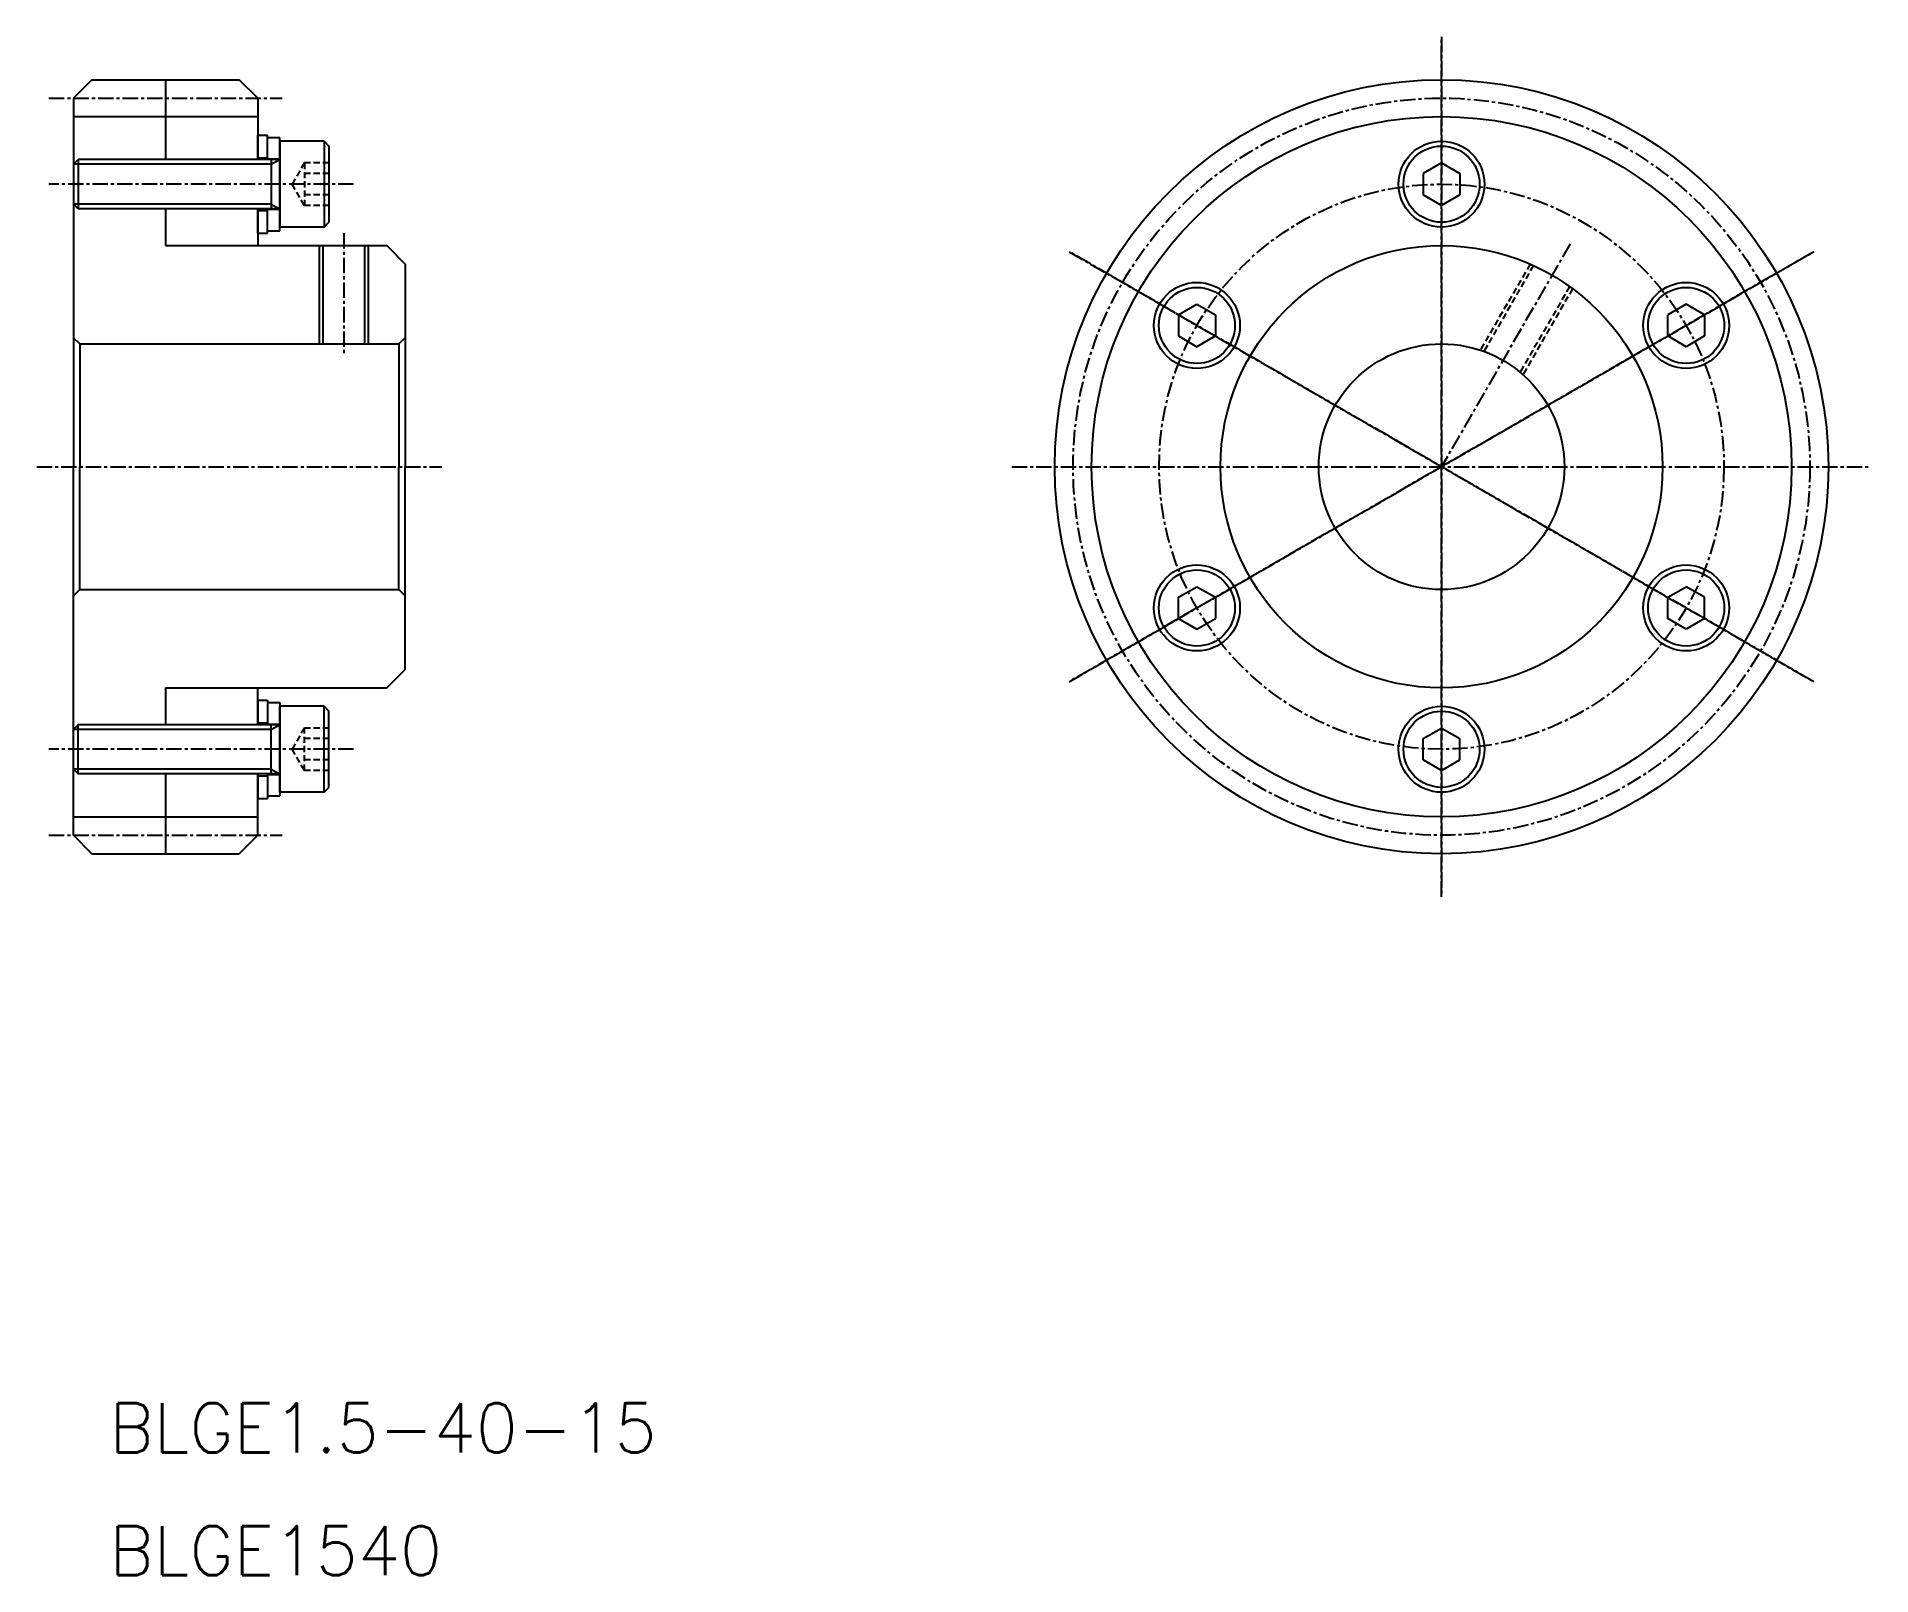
# Model space of a CAD drawing. Extents: x 0 to 149, y 0 to 125.
import ezdxf

# ---------------------------------------------------------------- set-up
doc = ezdxf.new("R2010")
doc.units = 0
doc.linetypes.add('CENTER', pattern=[2, 1.25, -0.25, 0.25, -0.25])
doc.linetypes.add('DASHED', pattern=[0.75, 0.5, -0.25])
doc.layers.get('0').update_dxf_attribs({"linetype": 'CONTINUOUS'})
doc.layers.add('CENTER', color=1, linetype='CENTER')
doc.styles.add('MISUMI', font='txt.shx')

msp = doc.modelspace()

# ---------------------------------------------------------------- linework, layer by layer
at = {"color": 7, "linetype": 'CONTINUOUS'}
for p, q in [((4.5, 121.74), (3, 120.24)), ((4.5, 121.74), (16.5, 121.74)), ((10.5, 121.74), (10.5, 115.24)), ((18, 120.24), (16.5, 121.74)), ((3, 120.24), (3, 90.24)), ((18, 120.24), (18, 115.24)), ((3, 118.74), (18, 118.74)), ((18, 115.24), (18, 117.24)), ((18, 117.24), (18.8, 117.24)), ((18.8, 115.24), (18.8, 117.24)), ((18.8, 115.29), (18.8, 117.04)), ((18.8, 117.04), (19.8, 117.04)), ((19.8, 109.44), (19.8, 117.04)), ((19.8, 116.74), (19.8, 109.74)), ((23.4, 116.74), (19.8, 116.74)), ((23.4, 116.74), (23.4, 109.74)), ((23.4, 116.74), (23.8, 116.34)), ((3, 114.86), (3.38, 115.24)), ((19.8, 115.24), (3.38, 115.24)), ((3.38, 115.24), (3.38, 111.24)), ((18, 115.39), (18.8, 115.39)), ((18.8, 115.29), (19.8, 115.29)), ((19.1, 115.24), (19.1, 111.24)), ((23.8, 116.34), (23.8, 110.14)), ((3, 114.86), (3, 111.62)), ((114.4, 114.97), (112.9, 114.11)), ((112.9, 114.11), (112.9, 112.38)), ((114.4, 114.97), (115.9, 114.11)), ((115.9, 114.11), (115.9, 112.38)), ((114.4, 111.51), (112.9, 112.38)), ((115.9, 112.38), (114.4, 111.51)), ((115.52, 112.16), (115.52, 112.16)), ((3.38, 111.24), (3, 111.62)), ((19.8, 111.24), (3.38, 111.24)), ((10.5, 111.24), (10.5, 108.24)), ((18, 111.24), (18, 108.24)), ((18, 109.24), (18, 111.24)), ((18, 111.09), (18.8, 111.09)), ((18.8, 109.24), (18.8, 111.24)), ((18.8, 109.44), (18.8, 111.19)), ((18.8, 111.19), (19.8, 111.19)), ((115.15, 111.94), (115.15, 111.94)), ((18, 109.24), (18.8, 109.24)), ((18.8, 109.44), (19.8, 109.44)), ((23.4, 109.74), (19.8, 109.74)), ((23.4, 109.74), (23.8, 110.14)), ((10.5, 108.24), (28.5, 108.24)), ((23.3, 108.24), (23.3, 100.24)), ((26.7, 108.24), (26.7, 100.24)), ((28.5, 108.24), (30, 106.74)), ((30, 106.74), (30, 90.24)), ((92.98, 102.61), (94.48, 103.47)), ((94.48, 103.47), (95.98, 102.61)), ((134.32, 103.47), (132.82, 102.61)), ((135.82, 102.61), (134.32, 103.47)), ((92.98, 102.61), (92.98, 100.88)), ((95.98, 102.61), (95.98, 100.88)), ((95.98, 102.17), (95.98, 102.17)), ((95.98, 101.74), (95.98, 101.74)), ((132.82, 100.88), (132.82, 102.61)), ((135.82, 102.61), (135.82, 100.88)), ((3.5, 100.24), (3, 100.74)), ((3.5, 100.24), (3.5, 90.24)), ((3.5, 100.24), (29.5, 100.24)), ((29.5, 100.24), (30, 100.74)), ((29.5, 100.24), (29.5, 90.24)), ((92.98, 100.88), (94.48, 100.01)), ((95.98, 100.88), (94.48, 100.01)), ((134.32, 100.01), (132.82, 100.88)), ((133.57, 100.44), (133.57, 100.44)), ((133.94, 100.23), (133.94, 100.23)), ((135.82, 100.88), (134.32, 100.01)), ((3, 90.24), (3, 90.24)), ((3, 60.24), (3, 90.24)), ((3, 90.24), (3, 90.24)), ((3.5, 80.24), (3.5, 90.24)), ((29.5, 80.24), (29.5, 90.24)), ((30, 73.74), (30, 90.24)), ((3.5, 80.24), (3, 79.74)), ((3.5, 80.24), (29.5, 80.24)), ((29.5, 80.24), (30, 79.74)), ((92.98, 79.61), (94.48, 80.47)), ((92.98, 77.88), (92.98, 79.61)), ((94.48, 80.47), (95.98, 79.61)), ((94.85, 80.26), (94.85, 80.26)), ((95.23, 80.04), (95.23, 80.04)), ((95.98, 79.61), (95.98, 77.88)), ((132.82, 79.61), (134.32, 80.47)), ((132.82, 77.88), (132.82, 79.61)), ((135.82, 79.61), (134.32, 80.47)), ((135.82, 77.88), (135.82, 79.61)), ((92.98, 77.88), (94.48, 77.01)), ((94.48, 77.01), (95.98, 77.88)), ((132.82, 78.74), (132.82, 78.74)), ((132.82, 78.31), (132.82, 78.31)), ((134.32, 77.01), (132.82, 77.88)), ((135.82, 77.88), (134.32, 77.01)), ((28.5, 72.24), (30, 73.74)), ((10.5, 72.24), (28.5, 72.24)), ((10.5, 72.24), (10.5, 69.24)), ((18, 69.24), (18, 72.24)), ((18, 71.24), (18, 69.24)), ((18, 71.24), (18.8, 71.24)), ((18.8, 71.24), (18.8, 69.24)), ((18.8, 71.04), (18.8, 69.29)), ((18.8, 71.04), (19.8, 71.04)), ((19.8, 71.04), (19.8, 63.44)), ((19.8, 63.74), (19.8, 70.74)), ((23.4, 70.74), (19.8, 70.74)), ((23.4, 63.74), (23.4, 70.74)), ((23.4, 70.74), (23.8, 70.34)), ((23.8, 64.14), (23.8, 70.34)), ((3.38, 69.24), (3, 68.86)), ((3, 65.62), (3, 68.86)), ((19.8, 69.24), (3.38, 69.24)), ((3.38, 65.24), (3.38, 69.24)), ((18, 69.39), (18.8, 69.39)), ((18.8, 69.29), (19.8, 69.29)), ((19.1, 65.24), (19.1, 69.24)), ((112.9, 68.11), (114.4, 68.97)), ((114.4, 68.97), (115.9, 68.11)), ((112.9, 66.38), (112.9, 68.11)), ((113.27, 68.32), (113.27, 68.32)), ((113.65, 68.54), (113.65, 68.54)), ((115.9, 66.38), (115.9, 68.11)), ((114.4, 65.51), (112.9, 66.38)), ((114.4, 65.51), (115.9, 66.38)), ((3, 65.62), (3.38, 65.24)), ((19.8, 65.24), (3.38, 65.24)), ((10.5, 65.24), (10.5, 58.74)), ((18, 60.24), (18, 65.24)), ((18, 65.24), (18, 63.24)), ((18, 65.09), (18.8, 65.09)), ((18.8, 65.24), (18.8, 63.24)), ((18.8, 65.19), (18.8, 63.44)), ((18.8, 65.19), (19.8, 65.19)), ((18, 63.24), (18.8, 63.24)), ((18.8, 63.44), (19.8, 63.44)), ((23.4, 63.74), (19.8, 63.74)), ((23.4, 63.74), (23.8, 64.14)), ((3, 61.74), (18, 61.74)), ((4.5, 58.74), (3, 60.24)), ((18, 60.24), (16.5, 58.74)), ((4.5, 58.74), (16.5, 58.74))]:
    msp.add_line(p, q, dxfattribs=at)
at = {"color": 3, "linetype": 'CONTINUOUS'}
for p, q in [((19.1, 114.86), (19.76, 115.24)), ((19.1, 114.86), (3, 114.86)), ((19.1, 111.62), (3, 111.62)), ((19.1, 111.62), (19.76, 111.24)), ((23, 108.24), (23, 100.24)), ((27, 108.24), (27, 100.24)), ((19.1, 68.86), (3, 68.86)), ((19.1, 68.86), (19.76, 69.24)), ((19.1, 65.62), (3, 65.62)), ((19.1, 65.62), (19.76, 65.24))]:
    msp.add_line(p, q, dxfattribs=at)
at = {"color": 3, "linetype": 'DASHED'}
for p, q in [((21.8, 114.97), (20.8, 113.24)), ((21.8, 114.97), (21.8, 111.51)), ((23.8, 114.97), (21.8, 114.97)), ((23.8, 114.11), (21.8, 114.11)), ((21.8, 111.51), (20.8, 113.24)), ((23.8, 112.38), (21.8, 112.38)), ((23.8, 111.51), (21.8, 111.51)), ((121.61, 106.73), (117.56, 99.73)), ((121.88, 106.61), (117.85, 99.63)), ((124.83, 104.91), (120.8, 97.93)), ((125.07, 104.73), (121.03, 97.73)), ((21.8, 68.97), (20.8, 67.24)), ((21.8, 65.51), (21.8, 68.97)), ((23.8, 68.97), (21.8, 68.97)), ((21.8, 65.51), (20.8, 67.24)), ((23.8, 68.11), (21.8, 68.11)), ((23.8, 66.38), (21.8, 66.38)), ((23.8, 65.51), (21.8, 65.51))]:
    msp.add_line(p, q, dxfattribs=at)
at = {"color": 7, "linetype": 'CONTINUOUS'}
for centre, radius in [((114.4, 90.24), 31.5), ((114.4, 113.24), 3.5), ((114.4, 113.24), 3.1), ((114.4, 90.24), 18), ((94.48, 101.74), 3.5), ((94.48, 101.74), 3.1), ((134.32, 101.74), 3.5), ((134.32, 101.74), 3.1), ((114.4, 90.24), 10), ((94.48, 78.74), 3.5), ((134.32, 78.74), 3.5), ((94.48, 78.74), 3.1), ((134.32, 78.74), 3.1), ((114.4, 67.24), 3.5), ((114.4, 67.24), 3.1)]:
    msp.add_circle(centre, radius, dxfattribs=at)
at = {"color": 3, "linetype": 'CONTINUOUS'}
msp.add_circle((114.4, 90.24), 28.5, dxfattribs=at)
at = {"layer": 'CENTER', "color": 1, "linetype": 'CENTER'}
for p, q in [((114.4, 125.24), (114.4, 55.24)), ((114.4, 55.24), (114.4, 125.24)), ((1, 120.24), (20, 120.24)), ((25.8, 113.24), (1, 113.24)), ((25, 109.24), (25, 99.24)), ((84.09, 107.74), (144.71, 72.74)), ((84.09, 72.74), (144.71, 107.74)), ((144.71, 72.74), (84.09, 107.74)), ((144.71, 107.74), (84.09, 72.74)), ((124.87, 108.38), (114.4, 90.24)), ((0, 90.24), (33, 90.24)), ((79.4, 90.24), (149.4, 90.24)), ((25.8, 67.24), (1, 67.24)), ((1, 60.24), (20, 60.24))]:
    msp.add_line(p, q, dxfattribs=at)
for radius in [30, 23]:
    msp.add_circle((114.4, 90.24), radius, dxfattribs=at)

# ---------------------------------------------------------------- texts
at = {"color": 7, "linetype": 'CONTINUOUS', "style": 'MISUMI'}
for s, p in [('BLGE1.5-40-15', (5.92, 10)), ('BLGE1540', (5.92, 0))]:
    msp.add_text(s, height=4, dxfattribs=at).set_placement(p)

doc.saveas('drawing.dxf')
